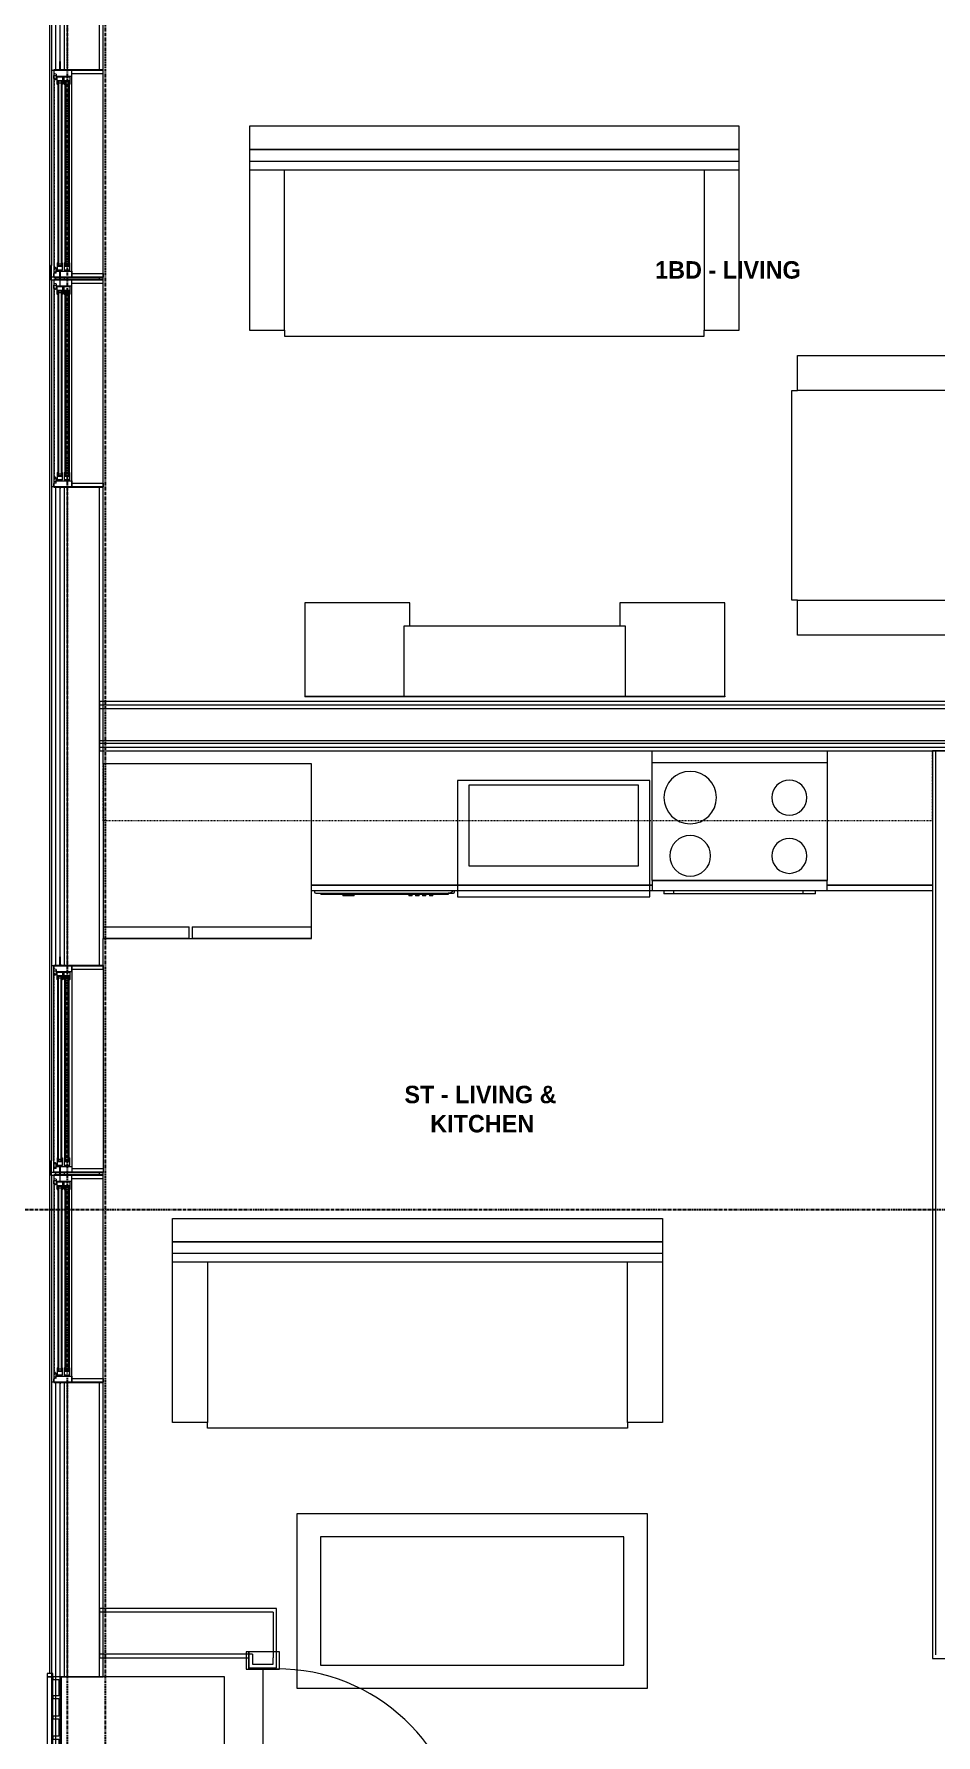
# Model space of a CAD drawing. Header units: inches. Extents: x -4093 to -1777, y 9773 to 12264.
# Drawn here: x -3835 to -3680.4, y 10377.1 to 10668.9 of the extents above; entities that cross this region are included whole.
import ezdxf

# ---------------------------------------------------------------- set-up
doc = ezdxf.new("R2010")
doc.units = ezdxf.units.IN
doc.header["$MEASUREMENT"] = 0
doc.linetypes.add('Dash', pattern=[0.25, 0.125, -0.125])
doc.linetypes.add('Grid Line 1_2_', pattern=[0.875, 0.5, -0.125, 0.125, -0.125])
for name, color, linetype, lineweight in [('0-1', 7, 'Continuous', 5), ('0-2', 7, 'Continuous', 9), ('A-AREA-IDEN', 2, 'Continuous', 9), ('A-DETL-GENF', 92, 'Continuous', 18), ('A-DETL-GENF-HDLN', 1, 'Dash', 9), ('A-DOOR-1', 7, 'Continuous', 9), ('A-DOOR-2', 10, 'Continuous', 30), ('A-FLOR-1', 7, 'Continuous', 9), ('A-GENM', 5, 'Continuous', 9), ('A-GLAZ', 151, 'Continuous', 18), ('A-GLAZ-1', 151, 'Continuous', 9), ('A-GLAZ-2', 151, 'Continuous', 30), ('A-WALL', 113, 'Continuous', 18), ('A-WALL-1', 7, 'Continuous', 9), ('A-WALL-2', 250, 'Continuous', 18), ('A-WALL-3', 113, 'Continuous', 9), ('I-FURN', 30, 'Continuous', 9), ('I-FURN-1', 7, 'Continuous', 9), ('I-WALL-1', 7, 'Continuous', 9), ('P-SANR-FIXT-1', 7, 'Continuous', 9), ('Q-CASE-1', 7, 'Continuous', 9), ('Q-CASE-HDLN-1', 7, 'Dash', 9), ('Q-SPCQ-1', 7, 'Continuous', 9), ('S-FNDN-2', 32, 'Continuous', 9), ('S-GRID-1', 1, 'Grid Line 1_2_', 30)]:
    doc.layers.add(name, color=color, linetype=linetype, lineweight=lineweight)
doc.styles.add('Century Gothic_B', font='GOTHICB.TTF', dxfattribs={"height": 3})

# ---------------------------------------------------------------- blocks, each defined once
blk = doc.blocks.new('Couch-Both_Arms-Generic - 1-1372852-BACKGROUND - 1ST FLOOR')
at = {"layer": 'I-FURN'}
for p, q in [((-36, 18.5), (36, 18.5)), ((-36, 17.5), (-36, 18.5)), ((36, 18.5), (36, 17.5)), ((-42, 17.5), (-36, 17.5)), ((-42, -10), (-42, 17.5)), ((-36, 17.5), (-36, -10)), ((36, 17.5), (42, 17.5)), ((36, -10), (36, 17.5)), ((42, 17.5), (42, -10)), ((-42, -10), (42, -10)), ((-42, -13.5), (-42, -10)), ((-42, -11.5), (42, -11.5)), ((42, -10), (42, -13.5)), ((-42, -13.5), (42, -13.5)), ((42, -13.5), (-42, -13.5))]:
    blk.add_line(p, q, dxfattribs=at)
at = {"layer": 'I-FURN-1'}
for p, q in [((-42, -17.5), (-42, -13.5)), ((42, -13.5), (42, -17.5)), ((42, -17.5), (-42, -17.5))]:
    blk.add_line(p, q, dxfattribs=at)
blk = doc.blocks.new('Table-Coffee - one-1372853-BACKGROUND - 1ST FLOOR')
at = {"layer": 'I-FURN-1'}
for p, q in [((-29.28, 11.25), (30.72, 11.25)), ((-29.28, -18.75), (-29.28, 11.25)), ((30.72, 11.25), (30.72, -18.75)), ((26.72, 7.25), (-25.28, 7.25)), ((-25.28, 7.25), (-25.28, -14.75)), ((26.72, -14.75), (26.72, 7.25)), ((-25.28, -14.75), (26.72, -14.75)), ((30.72, -18.75), (-29.28, -18.75))]:
    blk.add_line(p, q, dxfattribs=at)
blk = doc.blocks.new('Entertainment_Center_14771 - Entertainment_Center_14771-1352616-BACKGROUND - 1ST FLOOR')
at = {"layer": 'I-FURN-1'}
for p, q in [((-36, 6.12), (-19, 6.12)), ((-36, 6), (-36, 6.12)), ((-19, 6), (-36, 6)), ((-19, 6), (-36, 6)), ((-36, 6), (-36, -10)), ((-19, 6.12), (19, 6.12)), ((-19, 6), (-19, 6.12)), ((19, 6), (-19, 6)), ((19, 6), (-19, 6)), ((-19, 6), (-19, -6)), ((19, 6.12), (36, 6.12)), ((19, 6.12), (19, 6)), ((36, 6), (19, 6)), ((19, -6), (19, 6)), ((36, 6), (19, 6)), ((36, 6), (36, 6.12)), ((36, -10), (36, 6)), ((-19, -6), (19, -6)), ((-18, -10), (-18, -6)), ((18, -6), (18, -10)), ((-36, -10), (-18, -10)), ((-35.34, -10), (-35.34, -10.03)), ((-35.34, -10.03), (-34.85, -10.03)), ((-34.85, -10.03), (-34.85, -10)), ((-19.66, -10), (-19.66, -10.03)), ((-19.66, -10.03), (-18.66, -10.03)), ((-18.66, -10.03), (-18.66, -10)), ((18, -10), (36, -10)), ((18.66, -10), (18.66, -10.03)), ((18.66, -10.03), (19.66, -10.03)), ((19.66, -10.03), (19.66, -10)), ((34.85, -10), (34.85, -10.03)), ((34.85, -10.03), (35.34, -10.03)), ((35.34, -10.03), (35.34, -10))]:
    blk.add_line(p, q, dxfattribs=at)
blk = doc.blocks.new('Couch-Both_Arms-Generic - 1-1352606-BACKGROUND - 1ST FLOOR')
at = {"layer": 'I-FURN'}
for p, q in [((-42, 13.5), (42, 13.5)), ((42, 13.5), (-42, 13.5)), ((-42, 13.5), (-42, 10)), ((42, 10), (42, 13.5)), ((-42, 11.5), (42, 11.5)), ((-42, 10), (-42, -17.5)), ((-42, 10), (42, 10)), ((-36, -17.5), (-36, 10)), ((36, 10), (36, -17.5)), ((42, -17.5), (42, 10)), ((-42, -17.5), (-36, -17.5)), ((-36, -17.5), (-36, -18.5)), ((36, -18.5), (36, -17.5)), ((36, -17.5), (42, -17.5)), ((-36, -18.5), (36, -18.5))]:
    blk.add_line(p, q, dxfattribs=at)
at = {"layer": 'I-FURN-1'}
for p, q in [((42, 17.5), (-42, 17.5)), ((-42, 17.5), (-42, 13.5)), ((42, 13.5), (42, 17.5))]:
    blk.add_line(p, q, dxfattribs=at)
blk = doc.blocks.new('Couch-Both_Arms-Generic - 2-1523460-BACKGROUND - 1ST FLOOR')
at = {"layer": 'I-FURN'}
for p, q in [((-18, 18.5), (18, 18.5)), ((-18, 17.5), (-18, 18.5)), ((18, 18.5), (18, 17.5)), ((-24, 17.5), (-18, 17.5)), ((-24, -10), (-24, 17.5)), ((-18, 17.5), (-18, -10)), ((18, 17.5), (24, 17.5)), ((18, -10), (18, 17.5)), ((24, 17.5), (24, -10)), ((-24, -10), (24, -10)), ((-24, -13.5), (-24, -10)), ((-24, -11.5), (24, -11.5)), ((24, -10), (24, -13.5)), ((-24, -13.5), (24, -13.5)), ((24, -13.5), (-24, -13.5))]:
    blk.add_line(p, q, dxfattribs=at)
at = {"layer": 'I-FURN-1'}
for p, q in [((-24, -17.5), (-24, -13.5)), ((24, -13.5), (24, -17.5)), ((24, -17.5), (-24, -17.5))]:
    blk.add_line(p, q, dxfattribs=at)
blk = doc.blocks.new('SWING - SINGLE - FLUSH - SWING - 32_ x 80_ - WITH ACOUSTICAL SEAL-4346071-BACKGROUND - 1ST FLOOR')
at = {"layer": 'A-DOOR-1'}
for p, q in [((-16, 2.87), (-19, 2.87)), ((-19, 2.87), (-19, -2.38)), ((-16, -2.38), (-16, 2.87)), ((19, 2.87), (16, 2.87)), ((16, 2.87), (16, -2.38)), ((19, -2.38), (19, 2.87)), ((-19, -2.38), (-16, -2.38)), ((-16, -2.38), (-19, -2.38)), ((-19, -2.38), (-19, -2.88)), ((-19, -2.88), (-16, -2.88)), ((-16, -2.88), (-16, -2.38)), ((16, -2.38), (19, -2.38)), ((19, -2.38), (16, -2.38)), ((16, -2.38), (16, -2.88)), ((16, -2.88), (19, -2.88)), ((19, -2.88), (19, -2.38))]:
    blk.add_line(p, q, dxfattribs=at)
blk.add_arc((16, 2.37), 32.07, 93.5759, 180, dxfattribs=at)
at = {"layer": 'A-DOOR-2'}
for p, q in [((14, 2.37), (14, 34.38)), ((16, 34.38), (14, 34.38)), ((16, 2.37), (16, 34.38)), ((16, 2.37), (14, 2.37))]:
    blk.add_line(p, q, dxfattribs=at)
blk = doc.blocks.new('OD_CW_Base Cabinet - OD_CW_Base Cabinet-4181791-BACKGROUND - 1ST FLOOR')
at = {"layer": 'Q-CASE-1'}
for p, q in [((0.74, 0), (18.74, 0)), ((48.74, 0), (107.14, 0))]:
    blk.add_line(p, q, dxfattribs=at)
blk = doc.blocks.new('OD_CW_Upper Cabinet - OD_CW_Upper Cabinet-4366982-BACKGROUND - 1ST FLOOR')
at = {"layer": 'Q-CASE-HDLN-1'}
for p, q in [((0.74, -24), (0.74, -12)), ((0.74, -12), (142.89, -12)), ((142.89, -12), (142.89, -24)), ((142.89, -24), (0.74, -24))]:
    blk.add_line(p, q, dxfattribs=at)
blk = doc.blocks.new('Stainless Steel Farmhous Kitchen Sink - Stainless Steel Farmhous Kitchen Sink-2443921-BACKGROUND - 1ST FLOOR')
at = {"layer": 'P-SANR-FIXT-1'}
for p, q in [((0, -2.25), (-33, -2.25)), ((-33, -2.25), (-33, -22.2)), ((0, -22.2), (0, -2.25)), ((-31, -16.96), (-31, -3)), ((-31, -3), (-2, -3)), ((-2, -3), (-2, -16.96)), ((-2, -16.96), (-31, -16.96)), ((-33, -22.2), (0, -22.2))]:
    blk.add_line(p, q, dxfattribs=at)
blk = doc.blocks.new('Refrigerator_-_Side-by-Side_6047 - 36_ X 30_-345559-BACKGROUND - 1ST FLOOR')
at = {"layer": 'Q-SPCQ-1'}
for p, q in [((17.87, 14.42), (-17.88, 14.42)), ((-17.88, 14.42), (-17.88, -15.58)), ((17.87, -15.58), (17.87, 14.42)), ((-17.88, -13.58), (-3.13, -13.58)), ((-17.88, -13.58), (-17.88, -15.58)), ((-3.13, -15.58), (-3.13, -13.58)), ((-2.63, -13.58), (17.87, -13.58)), ((-2.63, -13.58), (-2.63, -15.58)), ((17.87, -15.58), (17.87, -13.58)), ((-17.88, -15.58), (17.87, -15.58)), ((-3.13, -15.58), (-17.88, -15.58)), ((17.87, -15.58), (-2.63, -15.58))]:
    blk.add_line(p, q, dxfattribs=at)
blk = doc.blocks.new('CTR - 1st Phase - Unit Layouts_rvt-1-BACKGROUND - 1ST FLOOR')
at = {"layer": 'A-FLOR-1'}
blk.add_line((-3795.82, 10388.4), (-3795.82, 10356.4), dxfattribs=at)
at = {"layer": 'A-WALL-1'}
for p, q in [((-3681.04, 10545.94), (-3681.04, 10436.96)), ((-3676.29, 10545.94), (-3681.04, 10545.94)), ((-3681.04, 10436.96), (-3681.04, 10436.34)), ((-3681.04, 10436.34), (-3681.04, 10432.21)), ((-3681.04, 10432.21), (-3681.04, 10390.21)), ((-3798.2, 10390.34), (-3798.2, 10388.65)), ((-3793.45, 10388.65), (-3793.45, 10390.34)), ((-3681.04, 10390.21), (-3680.42, 10390.21)), ((-3680.42, 10390.21), (-3676.29, 10390.21)), ((-3798.2, 10388.65), (-3793.45, 10388.65))]:
    blk.add_line(p, q, dxfattribs=at)
at = {"layer": 'A-WALL-2'}
for p, q in [((-3680.42, 10436.96), (-3680.42, 10545.94)), ((-3680.42, 10436.34), (-3680.42, 10436.96)), ((-3680.42, 10432.84), (-3680.42, 10436.34)), ((-3680.42, 10432.21), (-3680.42, 10432.84)), ((-3680.42, 10390.84), (-3680.42, 10432.21)), ((-3794.07, 10398.21), (-3823.82, 10398.21)), ((-3794.07, 10398.21), (-3794.07, 10390.96)), ((-3797.57, 10390.96), (-3823.82, 10390.96)), ((-3797.57, 10390.96), (-3797.57, 10390.34)), ((-3797.57, 10390.34), (-3797.57, 10389.28)), ((-3797.57, 10389.28), (-3795.82, 10389.28)), ((-3795.82, 10389.28), (-3794.07, 10389.28)), ((-3794.07, 10390.96), (-3794.07, 10390.34)), ((-3794.07, 10389.28), (-3794.07, 10390.34))]:
    blk.add_line(p, q, dxfattribs=at)
at = {"layer": 'I-WALL-1'}
for p, q in [((-3793.45, 10398.84), (-3823.82, 10398.84)), ((-3823.82, 10398.84), (-3823.82, 10390.34)), ((-3793.45, 10398.21), (-3793.45, 10398.84)), ((-3793.45, 10390.34), (-3793.45, 10398.21)), ((-3823.82, 10390.34), (-3798.2, 10390.34))]:
    blk.add_line(p, q, dxfattribs=at)
at = {"layer": 'Q-CASE-1'}
for p, q in [((-3729.05, 10522.94), (-3787.45, 10522.94)), ((-3787.45, 10522.94), (-3729.05, 10522.94)), ((-3729.05, 10521.94), (-3787.45, 10521.94)), ((-3681.04, 10522.94), (-3699.05, 10522.94)), ((-3699.05, 10522.94), (-3681.04, 10522.94)), ((-3681.04, 10521.94), (-3699.05, 10521.94))]:
    blk.add_line(p, q, dxfattribs=at)
at = {"layer": 'Q-SPCQ-1'}
for p, q in [((-3729.05, 10543.94), (-3729.05, 10545.94)), ((-3729.05, 10523.69), (-3729.05, 10543.94)), ((-3729.05, 10543.94), (-3699.05, 10543.94)), ((-3699.05, 10545.94), (-3699.05, 10543.94)), ((-3699.05, 10543.94), (-3699.05, 10523.69)), ((-3729.05, 10523.69), (-3699.05, 10523.69)), ((-3729.05, 10523.69), (-3729.05, 10521.94)), ((-3699.05, 10523.69), (-3729.05, 10523.69)), ((-3699.05, 10521.94), (-3699.05, 10523.69)), ((-3786.95, 10521.94), (-3786.95, 10521.76)), ((-3786.75, 10521.56), (-3764.02, 10521.56)), ((-3785.86, 10521.56), (-3785.86, 10521.31)), ((-3764.04, 10521.31), (-3785.86, 10521.31)), ((-3782.12, 10521.31), (-3782.12, 10521.06)), ((-3781.14, 10521.06), (-3782.12, 10521.06)), ((-3780.16, 10521.06), (-3781.14, 10521.06)), ((-3780.16, 10521.06), (-3780.16, 10521.31)), ((-3770.8, 10521.31), (-3770.8, 10521.06)), ((-3770.21, 10521.06), (-3770.8, 10521.06)), ((-3770.21, 10521.06), (-3770.21, 10521.31)), ((-3769.62, 10521.31), (-3769.62, 10521.06)), ((-3769.03, 10521.06), (-3769.62, 10521.06)), ((-3769.03, 10521.06), (-3769.03, 10521.31)), ((-3768.44, 10521.31), (-3768.44, 10521.06)), ((-3767.85, 10521.06), (-3768.44, 10521.06)), ((-3767.85, 10521.06), (-3767.85, 10521.31)), ((-3767.26, 10521.31), (-3767.26, 10521.06)), ((-3766.66, 10521.06), (-3767.26, 10521.06)), ((-3766.66, 10521.06), (-3766.66, 10521.31)), ((-3764.04, 10521.56), (-3764.04, 10521.31)), ((-3764.02, 10521.56), (-3763.15, 10521.56)), ((-3762.95, 10521.76), (-3762.95, 10521.94)), ((-3699.05, 10521.94), (-3729.05, 10521.94)), ((-3727.05, 10521.94), (-3727.05, 10521.44)), ((-3725.44, 10521.44), (-3727.05, 10521.44)), ((-3725.44, 10521.94), (-3725.44, 10521.44)), ((-3703.17, 10521.44), (-3725.44, 10521.44)), ((-3703.17, 10521.44), (-3703.17, 10521.94)), ((-3701.05, 10521.44), (-3703.17, 10521.44)), ((-3701.05, 10521.44), (-3701.05, 10521.94))]:
    blk.add_line(p, q, dxfattribs=at)
for centre, radius, start, end in [((-3722.55, 10537.94), 4.5, 0, 180), ((-3705.55, 10537.94), 3, 0, 180), ((-3722.55, 10537.94), 4.5, 180, 0), ((-3705.55, 10537.94), 3, 180, 0), ((-3722.55, 10527.94), 3.5, 0, 180), ((-3705.55, 10527.94), 3, 0, 180), ((-3722.55, 10527.94), 3.5, 180, 0), ((-3705.55, 10527.94), 3, 180, 0), ((-3786.75, 10521.76), 0.197, 180, 270), ((-3786.75, 10521.76), 0.197, 195, 255), ((-3764.02, 10522.64), 1.07, 270, 319.1261), ((-3763.15, 10521.76), 0.197, 270, 0)]:
    blk.add_arc(centre, radius, start, end, dxfattribs=at)
at = {"layer": '0-2'}
for name, p in [('Couch-Both_Arms-Generic - 1-1352606-BACKGROUND - 1ST FLOOR', (-3756.13, 10635.62)), ('Refrigerator_-_Side-by-Side_6047 - 36_ X 30_-345559-BACKGROUND - 1ST FLOOR', (-3805.32, 10529.33)), ('Stainless Steel Farmhous Kitchen Sink - Stainless Steel Farmhous Kitchen Sink-2443921-BACKGROUND - 1ST FLOOR', (-3729.45, 10543.14)), ('Table-Coffee - one-1372853-BACKGROUND - 1ST FLOOR', (-3760.64, 10403.85))]:
    blk.add_blockref(name, p, dxfattribs=at)
for name, p, rotation in [('Couch-Both_Arms-Generic - 2-1523460-BACKGROUND - 1ST FLOOR', (-3686.63, 10589.79), 90.00000000003507), ('Entertainment_Center_14771 - Entertainment_Center_14771-1352616-BACKGROUND - 1ST FLOOR', (-3752.62, 10561.34), 180), ('OD_CW_Upper Cabinet - OD_CW_Upper Cabinet-4366982-BACKGROUND - 1ST FLOOR', (-3680.31, 10521.94), 180), ('OD_CW_Base Cabinet - OD_CW_Base Cabinet-4181791-BACKGROUND - 1ST FLOOR', (-3680.31, 10521.94), 180), ('Couch-Both_Arms-Generic - 1-1372852-BACKGROUND - 1ST FLOOR', (-3769.29, 10448.24), 180), ('SWING - SINGLE - FLUSH - SWING - 32_ x 80_ - WITH ACOUSTICAL SEAL-4346071-BACKGROUND - 1ST FLOOR', (-3795.82, 10372.4), 269.9999999999901)]:
    blk.add_blockref(name, p, dxfattribs=dict(at, rotation=rotation))
blk = doc.blocks.new('CTR - 1st Phase - Common Walls_rvt-1-BACKGROUND - 1ST FLOOR')
at = {"layer": 'A-WALL-2'}
for p, q in [((-3487.3, 10553.81), (-3823.82, 10553.81)), ((-3487.3, 10553.19), (-3823.82, 10553.19)), ((-3487.3, 10547.69), (-3823.82, 10547.69)), ((-3487.3, 10547.19), (-3823.82, 10547.19)), ((-3487.3, 10546.56), (-3823.82, 10546.56))]:
    blk.add_line(p, q, dxfattribs=at)
at = {"layer": 'I-WALL-1'}
for p, q in [((-3487.3, 10554.44), (-3823.82, 10554.44)), ((-3823.82, 10554.44), (-3823.82, 10545.94)), ((-3823.82, 10545.94), (-3487.3, 10545.94))]:
    blk.add_line(p, q, dxfattribs=at)
blk = doc.blocks.new('CTR - 1st Phase - Structure_rvt-1-BACKGROUND - 1ST FLOOR')
at = {"layer": 'S-GRID-1'}
for p, q in [((-3829.32, 9772.61), (-3829.32, 12247.5)), ((-3822.82, 9772.61), (-3822.82, 12247.5)), ((-1777.25, 10467.19), (-4076.95, 10467.19))]:
    blk.add_line(p, q, dxfattribs=at)
blk = doc.blocks.new('Window-Double_Hung-Marvin-Essential - 2-WIDE _TEMP ALL LOW_ ESDH3066-3454276-BACKGROUND - 1ST FLOOR')
at = {"layer": 'A-DETL-GENF'}
for p, q in [((-19.25, 2.98), (-19.25, 2.94)), ((-17.75, 2.98), (-19.25, 2.98)), ((-19.25, 2.94), (-17.9, 2.94)), ((-17.9, 2.94), (-17.9, 2.83)), ((-17.75, 4.03), (-17.16, 4.03)), ((-17.75, 4.03), (-17.75, 0.94)), ((-17.08, 3.62), (-17.16, 4.03)), ((-17.08, 3.62), (-16.19, 3.62)), ((-16.85, 4), (-16.85, 3.62)), ((-16.3, 4), (-16.85, 4)), ((-16.38, 3.52), (-16.72, 3.52)), ((-16.72, 3.52), (-16.72, 0.94)), ((-15.34, 3.44), (-16.56, 3.44)), ((-16.56, 2.5), (-16.56, 3.44)), ((-16.38, 3.62), (-16.38, 3.52)), ((-16.3, 3.76), (-16.3, 4)), ((-16.18, 3.76), (-16.3, 3.76)), ((-16.19, 3.72), (-16.1, 3.72)), ((-16.19, 3.62), (-16.19, 3.72)), ((-16.18, 3.97), (-16.1, 3.97)), ((-16.18, 3.97), (-16.18, 3.76)), ((-16.1, 3.72), (-16.1, 3.97)), ((-15.94, 2.62), (-15.94, 3.34)), ((-15.94, 3.34), (-15.28, 3.34)), ((15.84, 3.32), (-15.84, 3.32)), ((-15.84, 2.63), (-15.84, 3.32)), ((15.84, 3.2), (-15.84, 3.2)), ((-15.54, 2.76), (-15.54, 3.2)), ((-15.34, 3.44), (-15.28, 3.38)), ((-15.28, 3.34), (-15.28, 3.38)), ((15.34, 3.44), (15.28, 3.38)), ((15.28, 3.34), (15.28, 3.38)), ((15.94, 3.34), (15.28, 3.34)), ((15.34, 3.44), (16.56, 3.44)), ((15.54, 2.76), (15.54, 3.2)), ((15.84, 2.63), (15.84, 3.32)), ((15.94, 2.62), (15.94, 3.34)), ((16.18, 3.97), (16.1, 3.97)), ((16.1, 3.72), (16.1, 3.97)), ((16.19, 3.72), (16.1, 3.72)), ((16.18, 3.97), (16.18, 3.76)), ((16.18, 3.76), (16.3, 3.76)), ((16.19, 3.62), (16.19, 3.72)), ((17.08, 3.62), (16.19, 3.62)), ((16.3, 3.76), (16.3, 4)), ((16.3, 4), (16.85, 4)), ((16.38, 3.62), (16.38, 3.52)), ((16.38, 3.52), (16.72, 3.52)), ((16.56, 2.5), (16.56, 3.44)), ((16.72, 3.52), (16.72, 0.94)), ((16.85, 4), (16.85, 3.62)), ((17.08, 3.62), (17.16, 4.03)), ((17.75, 4.03), (17.16, 4.03)), ((17.75, 4.03), (17.75, 0.94)), ((17.75, 2.98), (19.25, 2.98)), ((17.9, 2.94), (17.9, 2.83)), ((19.25, 2.94), (17.9, 2.94)), ((19.25, 2.98), (19.25, 2.94)), ((-17.9, 2.83), (-17.75, 2.83)), ((-16.72, 0.94), (-17.75, 0.94)), ((-16.56, 2.5), (-15.34, 2.5)), ((-15.34, 2.22), (-16.56, 2.22)), ((-16.56, 1.28), (-16.56, 2.22)), ((-16.56, 1.28), (-15.34, 1.28)), ((-15.28, 2.62), (-15.94, 2.62)), ((-15.94, 1.4), (-15.94, 2.12)), ((-15.94, 2.12), (-15.28, 2.12)), ((-15.28, 1.4), (-15.94, 1.4)), ((15.84, 2.76), (-15.84, 2.76)), ((15.84, 2.63), (-15.84, 2.63)), ((15.84, 2.1), (-15.84, 2.1)), ((-15.84, 1.41), (-15.84, 2.1)), ((15.84, 1.98), (-15.84, 1.98)), ((15.84, 1.54), (-15.84, 1.54)), ((15.84, 1.41), (-15.84, 1.41)), ((-15.54, 1.54), (-15.54, 1.98)), ((-15.34, 2.5), (-15.28, 2.56)), ((-15.34, 2.22), (-15.28, 2.16)), ((-15.34, 1.28), (-15.28, 1.34)), ((-15.28, 2.56), (-15.28, 2.62)), ((-15.28, 2.12), (-15.28, 2.16)), ((-15.28, 1.34), (-15.28, 1.4)), ((15.28, 2.56), (15.28, 2.62)), ((15.28, 2.62), (15.94, 2.62)), ((15.34, 2.5), (15.28, 2.56)), ((15.34, 2.22), (15.28, 2.16)), ((15.28, 2.12), (15.28, 2.16)), ((15.94, 2.12), (15.28, 2.12)), ((15.28, 1.34), (15.28, 1.4)), ((15.28, 1.4), (15.94, 1.4)), ((15.34, 1.28), (15.28, 1.34)), ((16.56, 2.5), (15.34, 2.5)), ((15.34, 2.22), (16.56, 2.22)), ((16.56, 1.28), (15.34, 1.28)), ((15.54, 1.54), (15.54, 1.98)), ((15.84, 1.41), (15.84, 2.1)), ((15.94, 1.4), (15.94, 2.12)), ((16.56, 1.28), (16.56, 2.22)), ((16.72, 0.94), (17.75, 0.94)), ((17.9, 2.83), (17.75, 2.83))]:
    blk.add_line(p, q, dxfattribs=at)
at = {"layer": 'A-DETL-GENF-HDLN'}
blk.add_line((16.1, 3.97), (-16.5, 3.97), dxfattribs=at)
at = {"layer": 'A-GLAZ'}
for p, q in [((-17.13, 0.91), (-17.13, -4.44)), ((17.12, -4.44), (17.12, 0.91)), ((-17.13, -4.44), (-17.75, -4.44)), ((17.12, -4.44), (17.75, -4.44))]:
    blk.add_line(p, q, dxfattribs=at)
at = {"layer": 'A-GLAZ-1'}
for p, q in [((17.75, 4.03), (-17.75, 4.03)), ((20.21, 4.5), (17.75, 4.5)), ((17.75, 4.5), (17.75, 4.44)), ((17.75, 4.44), (20.21, 4.44)), ((20.21, 4.44), (20.21, 4.5)), ((-17.75, 0.94), (17.75, 0.94)), ((-17.75, -4.44), (17.75, -4.44))]:
    blk.add_line(p, q, dxfattribs=at)
at = {"layer": 'A-GLAZ-2'}
for p, q in [((-17.75, 4.03), (-17.75, 0.94)), ((17.75, 0.94), (17.75, 4.03)), ((-17.75, 0.91), (-17.75, -4.44)), ((17.75, -4.44), (17.75, 0.91))]:
    blk.add_line(p, q, dxfattribs=at)
blk = doc.blocks.new('Window-Double_Hung-Marvin-Essential - 2-WIDE _TEMP ALL LOW_ ESDH3066-3454277-BACKGROUND - 1ST FLOOR')
at = {"layer": 'A-DETL-GENF'}
for p, q in [((-19.25, 2.98), (-19.25, 2.94)), ((-17.75, 2.98), (-19.25, 2.98)), ((-19.25, 2.94), (-17.9, 2.94)), ((-17.9, 2.94), (-17.9, 2.83)), ((-17.75, 4.03), (-17.16, 4.03)), ((-17.75, 4.03), (-17.75, 0.94)), ((-17.08, 3.62), (-17.16, 4.03)), ((-17.08, 3.62), (-16.19, 3.62)), ((-16.85, 4), (-16.85, 3.62)), ((-16.3, 4), (-16.85, 4)), ((-16.38, 3.52), (-16.72, 3.52)), ((-16.72, 3.52), (-16.72, 0.94)), ((-15.34, 3.44), (-16.56, 3.44)), ((-16.56, 2.5), (-16.56, 3.44)), ((-16.38, 3.62), (-16.38, 3.52)), ((-16.3, 3.76), (-16.3, 4)), ((-16.18, 3.76), (-16.3, 3.76)), ((-16.19, 3.72), (-16.1, 3.72)), ((-16.19, 3.62), (-16.19, 3.72)), ((-16.18, 3.97), (-16.1, 3.97)), ((-16.18, 3.97), (-16.18, 3.76)), ((-16.1, 3.72), (-16.1, 3.97)), ((-15.94, 2.62), (-15.94, 3.34)), ((-15.94, 3.34), (-15.28, 3.34)), ((15.84, 3.32), (-15.84, 3.32)), ((-15.84, 2.63), (-15.84, 3.32)), ((15.84, 3.2), (-15.84, 3.2)), ((-15.54, 2.76), (-15.54, 3.2)), ((-15.34, 3.44), (-15.28, 3.38)), ((-15.28, 3.34), (-15.28, 3.38)), ((15.34, 3.44), (15.28, 3.38)), ((15.28, 3.34), (15.28, 3.38)), ((15.94, 3.34), (15.28, 3.34)), ((15.34, 3.44), (16.56, 3.44)), ((15.54, 2.76), (15.54, 3.2)), ((15.84, 2.63), (15.84, 3.32)), ((15.94, 2.62), (15.94, 3.34)), ((16.18, 3.97), (16.1, 3.97)), ((16.1, 3.72), (16.1, 3.97)), ((16.19, 3.72), (16.1, 3.72)), ((16.18, 3.97), (16.18, 3.76)), ((16.18, 3.76), (16.3, 3.76)), ((16.19, 3.62), (16.19, 3.72)), ((17.08, 3.62), (16.19, 3.62)), ((16.3, 3.76), (16.3, 4)), ((16.3, 4), (16.85, 4)), ((16.38, 3.62), (16.38, 3.52)), ((16.38, 3.52), (16.72, 3.52)), ((16.56, 2.5), (16.56, 3.44)), ((16.72, 3.52), (16.72, 0.94)), ((16.85, 4), (16.85, 3.62)), ((17.08, 3.62), (17.16, 4.03)), ((17.75, 4.03), (17.16, 4.03)), ((17.75, 4.03), (17.75, 0.94)), ((17.75, 2.98), (19.25, 2.98)), ((17.9, 2.94), (17.9, 2.83)), ((19.25, 2.94), (17.9, 2.94)), ((19.25, 2.98), (19.25, 2.94)), ((-17.9, 2.83), (-17.75, 2.83)), ((-16.72, 0.94), (-17.75, 0.94)), ((-16.56, 2.5), (-15.34, 2.5)), ((-15.34, 2.22), (-16.56, 2.22)), ((-16.56, 1.28), (-16.56, 2.22)), ((-16.56, 1.28), (-15.34, 1.28)), ((-15.28, 2.62), (-15.94, 2.62)), ((-15.94, 1.4), (-15.94, 2.12)), ((-15.94, 2.12), (-15.28, 2.12)), ((-15.28, 1.4), (-15.94, 1.4)), ((15.84, 2.76), (-15.84, 2.76)), ((15.84, 2.63), (-15.84, 2.63)), ((15.84, 2.1), (-15.84, 2.1)), ((-15.84, 1.41), (-15.84, 2.1)), ((15.84, 1.98), (-15.84, 1.98)), ((15.84, 1.54), (-15.84, 1.54)), ((15.84, 1.41), (-15.84, 1.41)), ((-15.54, 1.54), (-15.54, 1.98)), ((-15.34, 2.5), (-15.28, 2.56)), ((-15.34, 2.22), (-15.28, 2.16)), ((-15.34, 1.28), (-15.28, 1.34)), ((-15.28, 2.56), (-15.28, 2.62)), ((-15.28, 2.12), (-15.28, 2.16)), ((-15.28, 1.34), (-15.28, 1.4)), ((15.28, 2.56), (15.28, 2.62)), ((15.28, 2.62), (15.94, 2.62)), ((15.34, 2.5), (15.28, 2.56)), ((15.34, 2.22), (15.28, 2.16)), ((15.28, 2.12), (15.28, 2.16)), ((15.94, 2.12), (15.28, 2.12)), ((15.28, 1.34), (15.28, 1.4)), ((15.28, 1.4), (15.94, 1.4)), ((15.34, 1.28), (15.28, 1.34)), ((16.56, 2.5), (15.34, 2.5)), ((15.34, 2.22), (16.56, 2.22)), ((16.56, 1.28), (15.34, 1.28)), ((15.54, 1.54), (15.54, 1.98)), ((15.84, 1.41), (15.84, 2.1)), ((15.94, 1.4), (15.94, 2.12)), ((16.56, 1.28), (16.56, 2.22)), ((16.72, 0.94), (17.75, 0.94)), ((17.9, 2.83), (17.75, 2.83))]:
    blk.add_line(p, q, dxfattribs=at)
at = {"layer": 'A-DETL-GENF-HDLN'}
blk.add_line((16.1, 3.97), (-16.5, 3.97), dxfattribs=at)
at = {"layer": 'A-GLAZ'}
for p, q in [((-17.13, 0.91), (-17.13, -4.44)), ((17.12, -4.44), (17.12, 0.91)), ((-17.13, -4.44), (-17.75, -4.44)), ((17.12, -4.44), (17.75, -4.44))]:
    blk.add_line(p, q, dxfattribs=at)
at = {"layer": 'A-GLAZ-1'}
for p, q in [((17.75, 4.03), (-17.75, 4.03)), ((-17.75, 0.94), (17.75, 0.94)), ((-17.75, -4.44), (17.75, -4.44))]:
    blk.add_line(p, q, dxfattribs=at)
at = {"layer": 'A-GLAZ-2'}
for p, q in [((-17.75, 4.03), (-17.75, 0.94)), ((17.75, 0.94), (17.75, 4.03)), ((-17.75, 0.91), (-17.75, -4.44)), ((17.75, -4.44), (17.75, 0.91))]:
    blk.add_line(p, q, dxfattribs=at)
blk = doc.blocks.new('Window-Double_Hung-Marvin-Essential - 2-WIDE _TEMP ALL LOW_ ESDH3066-3454284-BACKGROUND - 1ST FLOOR')
at = {"layer": 'A-DETL-GENF'}
for p, q in [((-17.9, -2.94), (-17.9, -2.83)), ((-17.9, -2.83), (-17.75, -2.83)), ((-16.72, -0.94), (-17.75, -0.94)), ((-17.75, -4.03), (-17.75, -0.94)), ((-16.72, -3.52), (-16.72, -0.94)), ((-16.56, -1.28), (-15.34, -1.28)), ((-16.56, -1.28), (-16.56, -2.22)), ((-15.34, -2.22), (-16.56, -2.22)), ((-16.56, -2.5), (-15.34, -2.5)), ((-16.56, -2.5), (-16.56, -3.44)), ((-15.28, -1.4), (-15.94, -1.4)), ((-15.94, -1.4), (-15.94, -2.12)), ((-15.94, -2.12), (-15.28, -2.12)), ((-15.28, -2.62), (-15.94, -2.62)), ((-15.94, -2.62), (-15.94, -3.34)), ((15.84, -1.41), (-15.84, -1.41)), ((-15.84, -1.41), (-15.84, -2.1)), ((15.84, -1.54), (-15.84, -1.54)), ((15.84, -1.98), (-15.84, -1.98)), ((15.84, -2.1), (-15.84, -2.1)), ((15.84, -2.63), (-15.84, -2.63)), ((-15.84, -2.63), (-15.84, -3.32)), ((15.84, -2.76), (-15.84, -2.76)), ((-15.54, -1.54), (-15.54, -1.98)), ((-15.54, -2.76), (-15.54, -3.2)), ((-15.34, -1.28), (-15.28, -1.34)), ((-15.34, -2.22), (-15.28, -2.16)), ((-15.34, -2.5), (-15.28, -2.56)), ((-15.28, -1.34), (-15.28, -1.4)), ((-15.28, -2.12), (-15.28, -2.16)), ((-15.28, -2.56), (-15.28, -2.62)), ((15.34, -1.28), (15.28, -1.34)), ((15.28, -1.34), (15.28, -1.4)), ((15.28, -1.4), (15.94, -1.4)), ((15.28, -2.12), (15.28, -2.16)), ((15.94, -2.12), (15.28, -2.12)), ((15.34, -2.22), (15.28, -2.16)), ((15.34, -2.5), (15.28, -2.56)), ((15.28, -2.56), (15.28, -2.62)), ((15.28, -2.62), (15.94, -2.62)), ((16.56, -1.28), (15.34, -1.28)), ((15.34, -2.22), (16.56, -2.22)), ((16.56, -2.5), (15.34, -2.5)), ((15.54, -1.54), (15.54, -1.98)), ((15.54, -2.76), (15.54, -3.2)), ((15.84, -1.41), (15.84, -2.1)), ((15.84, -2.63), (15.84, -3.32)), ((15.94, -1.4), (15.94, -2.12)), ((15.94, -2.62), (15.94, -3.34)), ((16.56, -1.28), (16.56, -2.22)), ((16.56, -2.5), (16.56, -3.44)), ((16.72, -3.52), (16.72, -0.94)), ((16.72, -0.94), (17.75, -0.94)), ((17.75, -4.03), (17.75, -0.94)), ((17.9, -2.83), (17.75, -2.83)), ((17.9, -2.94), (17.9, -2.83)), ((-19.25, -2.98), (-19.25, -2.94)), ((-19.25, -2.94), (-17.9, -2.94)), ((-17.75, -2.98), (-19.25, -2.98)), ((-17.75, -4.03), (-17.16, -4.03)), ((-17.08, -3.62), (-17.16, -4.03)), ((-17.08, -3.62), (-16.19, -3.62)), ((-16.85, -4), (-16.85, -3.62)), ((-16.3, -4), (-16.85, -4)), ((-16.38, -3.52), (-16.72, -3.52)), ((-15.34, -3.44), (-16.56, -3.44)), ((-16.38, -3.62), (-16.38, -3.52)), ((-16.18, -3.76), (-16.3, -3.76)), ((-16.3, -3.76), (-16.3, -4)), ((-16.19, -3.62), (-16.19, -3.72)), ((-16.19, -3.72), (-16.1, -3.72)), ((-16.18, -3.97), (-16.18, -3.76)), ((-16.18, -3.97), (-16.1, -3.97)), ((-16.1, -3.72), (-16.1, -3.97)), ((-15.94, -3.34), (-15.28, -3.34)), ((15.84, -3.2), (-15.84, -3.2)), ((15.84, -3.32), (-15.84, -3.32)), ((-15.34, -3.44), (-15.28, -3.38)), ((-15.28, -3.34), (-15.28, -3.38)), ((15.28, -3.34), (15.28, -3.38)), ((15.94, -3.34), (15.28, -3.34)), ((15.34, -3.44), (15.28, -3.38)), ((15.34, -3.44), (16.56, -3.44)), ((16.19, -3.72), (16.1, -3.72)), ((16.1, -3.72), (16.1, -3.97)), ((16.18, -3.97), (16.1, -3.97)), ((16.18, -3.97), (16.18, -3.76)), ((16.18, -3.76), (16.3, -3.76)), ((17.08, -3.62), (16.19, -3.62)), ((16.19, -3.62), (16.19, -3.72)), ((16.3, -3.76), (16.3, -4)), ((16.3, -4), (16.85, -4)), ((16.38, -3.62), (16.38, -3.52)), ((16.38, -3.52), (16.72, -3.52)), ((16.85, -4), (16.85, -3.62)), ((17.08, -3.62), (17.16, -4.03)), ((17.75, -4.03), (17.16, -4.03)), ((17.75, -2.98), (19.25, -2.98)), ((19.25, -2.94), (17.9, -2.94)), ((19.25, -2.98), (19.25, -2.94))]:
    blk.add_line(p, q, dxfattribs=at)
at = {"layer": 'A-DETL-GENF-HDLN'}
blk.add_line((16.1, -3.97), (-16.5, -3.97), dxfattribs=at)
at = {"layer": 'A-GLAZ'}
for p, q in [((-17.13, 4.44), (-17.75, 4.44)), ((-17.13, -0.91), (-17.13, 4.44)), ((17.12, 4.44), (17.75, 4.44)), ((17.12, 4.44), (17.12, -0.91))]:
    blk.add_line(p, q, dxfattribs=at)
at = {"layer": 'A-GLAZ-1'}
for p, q in [((-17.75, 4.44), (17.75, 4.44)), ((-17.75, -0.94), (17.75, -0.94)), ((17.75, -4.03), (-17.75, -4.03))]:
    blk.add_line(p, q, dxfattribs=at)
at = {"layer": 'A-GLAZ-2'}
for p, q in [((-17.75, -0.91), (-17.75, 4.44)), ((17.75, 4.44), (17.75, -0.91)), ((-17.75, -4.03), (-17.75, -0.94)), ((17.75, -0.94), (17.75, -4.03))]:
    blk.add_line(p, q, dxfattribs=at)
blk = doc.blocks.new('V-Series_EWC4_SPVU_RFA_2015 - 1ST FLOOR-2484708-BACKGROUND - 1ST FLOOR')
at = {"layer": 'A-GENM'}
for p, q in [((-3126.69, 12090.69), (-3127.25, 12090.69)), ((-3127.25, 12090.69), (-3127.25, 12089.69)), ((-3098.81, 12090.69), (-3126.69, 12090.69)), ((-3126.69, 12090.69), (-3126.69, 12089.69)), ((-3126.69, 12089.69), (-3126.69, 12090.69)), ((-3098.81, 12089.69), (-3098.81, 12090.69)), ((-3098.25, 12090.69), (-3098.81, 12090.69)), ((-3098.81, 12090.69), (-3098.81, 12089.69)), ((-3098.25, 12089.69), (-3098.25, 12090.69)), ((-3127.25, 12089.69), (-3126.69, 12089.69)), ((-3126.69, 12089.69), (-3098.81, 12089.69)), ((-3126.69, 12089.69), (-3126.69, 12060.25)), ((-3126.25, 12089.69), (-3126.69, 12089.69)), ((-3126.25, 12088.69), (-3126.25, 12089.69)), ((-3123.45, 12088.69), (-3126.25, 12088.69)), ((-3122.95, 12089.69), (-3123.45, 12089.69)), ((-3123.45, 12089.69), (-3123.45, 12088.69)), ((-3122.95, 12088.69), (-3122.95, 12089.69)), ((-3119.97, 12088.69), (-3122.95, 12088.69)), ((-3119.47, 12089.69), (-3119.97, 12089.69)), ((-3119.97, 12089.69), (-3119.97, 12088.69)), ((-3119.47, 12088.69), (-3119.47, 12089.69)), ((-3116.48, 12088.69), (-3119.47, 12088.69)), ((-3115.98, 12089.69), (-3116.48, 12089.69)), ((-3116.48, 12089.69), (-3116.48, 12088.69)), ((-3115.98, 12088.69), (-3115.98, 12089.69)), ((-3113, 12088.69), (-3115.98, 12088.69)), ((-3112.5, 12089.69), (-3113, 12089.69)), ((-3113, 12089.69), (-3113, 12088.69)), ((-3112.5, 12088.69), (-3112.5, 12089.69)), ((-3109.51, 12088.69), (-3112.5, 12088.69)), ((-3109.01, 12089.69), (-3109.51, 12089.69)), ((-3109.51, 12089.69), (-3109.51, 12088.69)), ((-3109.01, 12088.69), (-3109.01, 12089.69)), ((-3106.03, 12088.69), (-3109.01, 12088.69)), ((-3105.53, 12089.69), (-3106.03, 12089.69)), ((-3106.03, 12089.69), (-3106.03, 12088.69)), ((-3105.53, 12088.69), (-3105.53, 12089.69)), ((-3102.55, 12088.69), (-3105.53, 12088.69)), ((-3102.05, 12089.69), (-3102.55, 12089.69)), ((-3102.55, 12089.69), (-3102.55, 12088.69)), ((-3102.05, 12088.69), (-3102.05, 12089.69)), ((-3099.25, 12088.69), (-3102.05, 12088.69)), ((-3098.81, 12089.69), (-3099.25, 12089.69)), ((-3099.25, 12089.69), (-3099.25, 12088.69)), ((-3098.81, 12089.69), (-3098.25, 12089.69)), ((-3098.81, 12060.25), (-3098.81, 12089.69)), ((-3126.69, 12060.25), (-3098.81, 12060.25))]:
    blk.add_line(p, q, dxfattribs=at)

msp = doc.modelspace()

# ---------------------------------------------------------------- linework, layer by layer
at = {"layer": 'A-WALL'}
for p, q in [((-3831.32, 10662.74), (-3831.32, 10782.04)), ((-3830.57, 10662.74), (-3830.57, 10782.04)), ((-3829.82, 10662.74), (-3829.82, 10713.25)), ((-3829.32, 10662.74), (-3829.32, 10713.25)), ((-3823.82, 10662.74), (-3823.82, 10713.25)), ((-3831.32, 10626.74), (-3831.32, 10627.24)), ((-3830.57, 10626.74), (-3830.57, 10627.24)), ((-3829.82, 10626.74), (-3829.82, 10627.24)), ((-3829.32, 10626.74), (-3829.32, 10627.24)), ((-3823.82, 10626.74), (-3823.82, 10627.24)), ((-3831.32, 10509.14), (-3831.32, 10591.24)), ((-3830.57, 10509.14), (-3830.57, 10591.24)), ((-3829.82, 10509.14), (-3829.82, 10591.24)), ((-3829.32, 10509.14), (-3829.32, 10591.24)), ((-3823.82, 10509.14), (-3823.82, 10591.24)), ((-3831.32, 10473.14), (-3831.32, 10473.64)), ((-3830.57, 10473.14), (-3830.57, 10473.64)), ((-3829.82, 10473.14), (-3829.82, 10473.64)), ((-3829.32, 10473.14), (-3829.32, 10473.64)), ((-3823.82, 10473.14), (-3823.82, 10473.64)), ((-3831.32, 10279.94), (-3831.32, 10437.64)), ((-3830.57, 10279.94), (-3830.57, 10437.64)), ((-3829.82, 10387.09), (-3829.82, 10437.64)), ((-3829.32, 10387.09), (-3829.32, 10437.64)), ((-3823.82, 10387.09), (-3823.82, 10437.64))]:
    msp.add_line(p, q, dxfattribs=at)
at = {"layer": 'A-WALL-3'}
for p, q in [((-3832.07, 10782.04), (-3832.07, 10629.2)), ((-3823.2, 10662.74), (-3823.2, 10713.25)), ((-3832.07, 10662.74), (-3831.67, 10662.74)), ((-3828.57, 10662.74), (-3828.54, 10662.74)), ((-3831.67, 10627.24), (-3832.07, 10627.24)), ((-3832.07, 10626.74), (-3831.67, 10626.74)), ((-3832.07, 10626.74), (-3832.07, 10475.6)), ((-3828.54, 10627.24), (-3828.57, 10627.24)), ((-3828.57, 10626.74), (-3828.54, 10626.74)), ((-3823.2, 10626.74), (-3823.2, 10627.24)), ((-3831.67, 10591.24), (-3832.07, 10591.24)), ((-3828.54, 10591.24), (-3828.57, 10591.24)), ((-3823.2, 10543.75), (-3823.2, 10591.24)), ((-3823.2, 10509.14), (-3823.2, 10513.75)), ((-3832.07, 10509.14), (-3831.67, 10509.14)), ((-3828.57, 10509.14), (-3828.54, 10509.14)), ((-3831.67, 10473.64), (-3832.07, 10473.64)), ((-3828.54, 10473.64), (-3828.57, 10473.64)), ((-3823.2, 10473.14), (-3823.2, 10473.64)), ((-3832.07, 10473.14), (-3831.67, 10473.14)), ((-3832.07, 10473.14), (-3832.07, 10204.14)), ((-3828.57, 10473.14), (-3828.54, 10473.14)), ((-3831.67, 10437.64), (-3832.07, 10437.64)), ((-3828.54, 10437.64), (-3828.57, 10437.64)), ((-3823.2, 10387.09), (-3823.2, 10437.64)), ((-3830.32, 10359.21), (-3830.32, 10387.09)), ((-3830.32, 10387.09), (-3823.2, 10387.09))]:
    msp.add_line(p, q, dxfattribs=at)
at = {"layer": 'S-FNDN-2'}
msp.add_line((-3832.32, 10387.65), (-3832.32, 10712.69), dxfattribs=at)

# ---------------------------------------------------------------- block references
at = {"layer": '0-1'}
for name in ['CTR - 1st Phase - Structure_rvt-1-BACKGROUND - 1ST FLOOR', 'CTR - 1st Phase - Common Walls_rvt-1-BACKGROUND - 1ST FLOOR', 'CTR - 1st Phase - Unit Layouts_rvt-1-BACKGROUND - 1ST FLOOR']:
    msp.add_blockref(name, (0, 0), dxfattribs=at)
at = {"layer": 'A-GENM', "rotation": 89.99999999999994}
msp.add_blockref('V-Series_EWC4_SPVU_RFA_2015 - 1ST FLOOR-2484708-BACKGROUND - 1ST FLOOR', (8257.87, 13485.9), dxfattribs=at)
at = {"layer": 'A-GLAZ-1'}
for name, p, rotation in [('Window-Double_Hung-Marvin-Essential - 2-WIDE _TEMP ALL LOW_ ESDH3066-3454277-BACKGROUND - 1ST FLOOR', (-3827.64, 10644.99), 89.99999999999885), ('Window-Double_Hung-Marvin-Essential - 2-WIDE _TEMP ALL LOW_ ESDH3066-3454276-BACKGROUND - 1ST FLOOR', (-3827.64, 10608.99), 89.99999999999885), ('Window-Double_Hung-Marvin-Essential - 2-WIDE _TEMP ALL LOW_ ESDH3066-3454284-BACKGROUND - 1ST FLOOR', (-3827.64, 10491.39), 269.9999999999988), ('Window-Double_Hung-Marvin-Essential - 2-WIDE _TEMP ALL LOW_ ESDH3066-3454276-BACKGROUND - 1ST FLOOR', (-3827.64, 10455.39), 89.99999999999885)]:
    msp.add_blockref(name, p, dxfattribs=dict(at, rotation=rotation))

# ---------------------------------------------------------------- texts
at = {"layer": 'A-AREA-IDEN', "char_height": 3, "attachment_point": 1, "style": 'Century Gothic_B'}
for s, insert, width in [('1BD - LIVING', (-3728.57, 10629.97), 31.411), ('ST - LIVING &', (-3771.54, 10488.5), 31.613), ('KITCHEN', (-3767.12, 10483.5), 20.907)]:
    msp.add_mtext(s, dxfattribs=dict(at, insert=insert, width=width))

doc.saveas('drawing.dxf')
